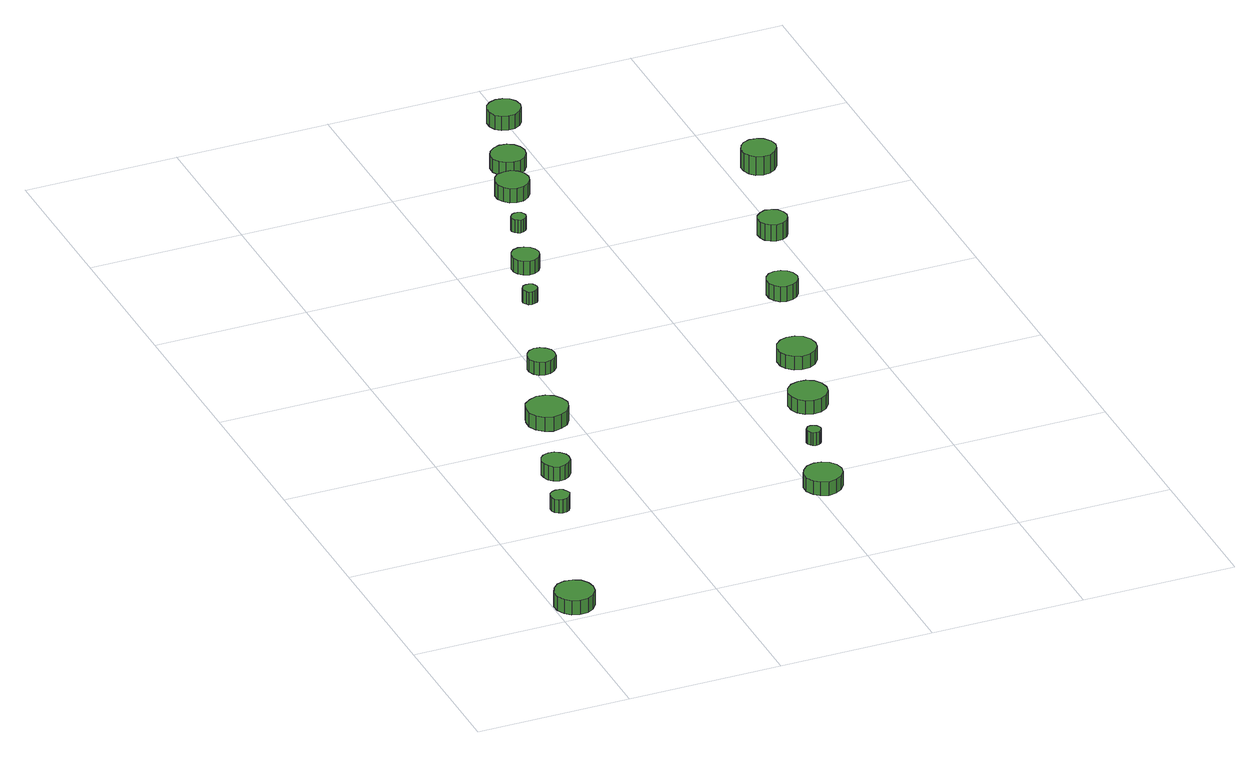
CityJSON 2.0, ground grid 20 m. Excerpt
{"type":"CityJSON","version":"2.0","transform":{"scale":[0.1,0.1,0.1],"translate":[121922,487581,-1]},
"CityObjects":{
"tree1":{"type":"SolitaryVegetationObject","attributes":{"function":"something"},"geometry":[{"type":"MultiSurface","lod":"1","boundaries":[[[0,1,2,3,4,5,6,7,8,9,10,11,12,13,14]],[[15,16,17,18,19,20,21,22,23,24,25,26,27,28,29]],[[0,29,28,1]],[[1,28,27,2]],[[2,27,26,3]],[[3,26,25,4]],[[4,25,24,5]],[[5,24,23,6]],[[6,23,22,7]],[[7,22,21,8]],[[8,21,20,9]],[[9,20,19,10]],[[10,19,18,11]],[[11,18,17,12]],[[12,17,16,13]],[[13,16,15,14]],[[14,15,29,0]]]}]},
"tree2":{"type":"SolitaryVegetationObject","attributes":{"function":"something"},"geometry":[{"type":"MultiSurface","lod":"1","boundaries":[[[30,31,32,33,34,35,36,37,38,39,40,41,42,43,44]],[[45,46,47,48,49,50,51,52,53,54,55,56,57,58,59]],[[30,59,58,31]],[[31,58,57,32]],[[32,57,56,33]],[[33,56,55,34]],[[34,55,54,35]],[[35,54,53,36]],[[36,53,52,37]],[[37,52,51,38]],[[38,51,50,39]],[[39,50,49,40]],[[40,49,48,41]],[[41,48,47,42]],[[42,47,46,43]],[[43,46,45,44]],[[44,45,59,30]]]}]},
"tree3":{"type":"SolitaryVegetationObject","attributes":{"function":"something"},"geometry":[{"type":"MultiSurface","lod":"1","boundaries":[[[60,61,62,63,64,65,66,67,68,69,70,71,72,73,74]],[[75,76,77,78,79,80,81,82,83,84,85,86,87,88,89]],[[60,89,88,61]],[[61,88,87,62]],[[62,87,86,63]],[[63,86,85,64]],[[64,85,84,65]],[[65,84,83,66]],[[66,83,82,67]],[[67,82,81,68]],[[68,81,80,69]],[[69,80,79,70]],[[70,79,78,71]],[[71,78,77,72]],[[72,77,76,73]],[[73,76,75,74]],[[74,75,89,60]]]}]},
"tree4":{"type":"SolitaryVegetationObject","attributes":{"function":"something"},"geometry":[{"type":"MultiSurface","lod":"1","boundaries":[[[90,91,92,93,94,95,96,97,98,99,100,101,102,103,104]],[[105,106,107,108,109,110,111,112,113,114,115,116,117,118,119]],[[90,119,118,91]],[[91,118,117,92]],[[92,117,116,93]],[[93,116,115,94]],[[94,115,114,95]],[[95,114,113,96]],[[96,113,112,97]],[[97,112,111,98]],[[98,111,110,99]],[[99,110,109,100]],[[100,109,108,101]],[[101,108,107,102]],[[102,107,106,103]],[[103,106,105,104]],[[104,105,119,90]]]}]},
"tree5":{"type":"SolitaryVegetationObject","attributes":{"function":"something"},"geometry":[{"type":"MultiSurface","lod":"1","boundaries":[[[120,121,122,123,124,125,126,127,128,129,130,131,132,133,134]],[[135,136,137,138,139,140,141,142,143,144,145,146,147,148,149]],[[120,149,148,121]],[[121,148,147,122]],[[122,147,146,123]],[[123,146,145,124]],[[124,145,144,125]],[[125,144,143,126]],[[126,143,142,127]],[[127,142,141,128]],[[128,141,140,129]],[[129,140,139,130]],[[130,139,138,131]],[[131,138,137,132]],[[132,137,136,133]],[[133,136,135,134]],[[134,135,149,120]]]}]},
"tree6":{"type":"SolitaryVegetationObject","attributes":{"function":"something"}},
"tree7":{"type":"SolitaryVegetationObject","attributes":{"function":"something"},"geometry":[{"type":"MultiSurface","lod":"1","boundaries":[[[150,151,152,153,154,155,156,157,158,159,160,161,162,163,164]],[[165,166,167,168,169,170,171,172,173,174,175,176,177,178,179]],[[150,179,178,151]],[[151,178,177,152]],[[152,177,176,153]],[[153,176,175,154]],[[154,175,174,155]],[[155,174,173,156]],[[156,173,172,157]],[[157,172,171,158]],[[158,171,170,159]],[[159,170,169,160]],[[160,169,168,161]],[[161,168,167,162]],[[162,167,166,163]],[[163,166,165,164]],[[164,165,179,150]]]}]},
"tree8":{"type":"SolitaryVegetationObject","attributes":{"function":"something"},"geometry":[{"type":"MultiSurface","lod":"1","boundaries":[[[180,181,182,183,184,185,186,187,188,189,190,191,192,193,194]],[[195,196,197,198,199,200,201,202,203,204,205,206,207,208,209]],[[180,209,208,181]],[[181,208,207,182]],[[182,207,206,183]],[[183,206,205,184]],[[184,205,204,185]],[[185,204,203,186]],[[186,203,202,187]],[[187,202,201,188]],[[188,201,200,189]],[[189,200,199,190]],[[190,199,198,191]],[[191,198,197,192]],[[192,197,196,193]],[[193,196,195,194]],[[194,195,209,180]]]}]},
"tree9":{"type":"SolitaryVegetationObject","attributes":{"function":"something"},"geometry":[{"type":"MultiSurface","lod":"1","boundaries":[[[210,211,212,213,214,215,216,217,218,219,220,221,222,223,224]],[[225,226,227,228,229,230,231,232,233,234,235,236,237,238,239]],[[210,239,238,211]],[[211,238,237,212]],[[212,237,236,213]],[[213,236,235,214]],[[214,235,234,215]],[[215,234,233,216]],[[216,233,232,217]],[[217,232,231,218]],[[218,231,230,219]],[[219,230,229,220]],[[220,229,228,221]],[[221,228,227,222]],[[222,227,226,223]],[[223,226,225,224]],[[224,225,239,210]]]}]},
"tree10":{"type":"SolitaryVegetationObject","attributes":{"function":"something"},"geometry":[{"type":"MultiSurface","lod":"1","boundaries":[[[240,241,242,243,244,245,246,247,248,249,250,251,252,253,254]],[[255,256,257,258,259,260,261,262,263,264,265,266,267,268,269]],[[240,269,268,241]],[[241,268,267,242]],[[242,267,266,243]],[[243,266,265,244]],[[244,265,264,245]],[[245,264,263,246]],[[246,263,262,247]],[[247,262,261,248]],[[248,261,260,249]],[[249,260,259,250]],[[250,259,258,251]],[[251,258,257,252]],[[252,257,256,253]],[[253,256,255,254]],[[254,255,269,240]]]}]},
"tree11":{"type":"SolitaryVegetationObject","attributes":{"function":"something"},"geometry":[{"type":"MultiSurface","lod":"1","boundaries":[[[270,271,272,273,274,275,276,277,278,279,280,281,282,283,284]],[[285,286,287,288,289,290,291,292,293,294,295,296,297,298,299]],[[270,299,298,271]],[[271,298,297,272]],[[272,297,296,273]],[[273,296,295,274]],[[274,295,294,275]],[[275,294,293,276]],[[276,293,292,277]],[[277,292,291,278]],[[278,291,290,279]],[[279,290,289,280]],[[280,289,288,281]],[[281,288,287,282]],[[282,287,286,283]],[[283,286,285,284]],[[284,285,299,270]]]}]},
"tree12":{"type":"SolitaryVegetationObject","attributes":{"function":"something"},"geometry":[{"type":"MultiSurface","lod":"1","boundaries":[[[300,301,302,303,304,305,306,307,308,309,310,311,312,313,314]],[[315,316,317,318,319,320,321,322,323,324,325,326,327,328,329]],[[300,329,328,301]],[[301,328,327,302]],[[302,327,326,303]],[[303,326,325,304]],[[304,325,324,305]],[[305,324,323,306]],[[306,323,322,307]],[[307,322,321,308]],[[308,321,320,309]],[[309,320,319,310]],[[310,319,318,311]],[[311,318,317,312]],[[312,317,316,313]],[[313,316,315,314]],[[314,315,329,300]]]}]},
"tree13":{"type":"SolitaryVegetationObject","attributes":{"function":"something"},"geometry":[{"type":"MultiSurface","lod":"1","boundaries":[[[330,331,332,333,334,335,336,337,338,339,340,341,342,343,344]],[[345,346,347,348,349,350,351,352,353,354,355,356,357,358,359]],[[330,359,358,331]],[[331,358,357,332]],[[332,357,356,333]],[[333,356,355,334]],[[334,355,354,335]],[[335,354,353,336]],[[336,353,352,337]],[[337,352,351,338]],[[338,351,350,339]],[[339,350,349,340]],[[340,349,348,341]],[[341,348,347,342]],[[342,347,346,343]],[[343,346,345,344]],[[344,345,359,330]]]}]},
"tree14":{"type":"SolitaryVegetationObject","attributes":{"function":"something"},"geometry":[{"type":"MultiSurface","lod":"1","boundaries":[[[360,361,362,363,364,365,366,367,368,369,370,371,372,373,374]],[[375,376,377,378,379,380,381,382,383,384,385,386,387,388,389]],[[360,389,388,361]],[[361,388,387,362]],[[362,387,386,363]],[[363,386,385,364]],[[364,385,384,365]],[[365,384,383,366]],[[366,383,382,367]],[[367,382,381,368]],[[368,381,380,369]],[[369,380,379,370]],[[370,379,378,371]],[[371,378,377,372]],[[372,377,376,373]],[[373,376,375,374]],[[374,375,389,360]]]}]},
"tree15":{"type":"SolitaryVegetationObject","attributes":{"function":"something"},"geometry":[{"type":"MultiSurface","lod":"1","boundaries":[[[390,391,392,393,394,395,396,397,398,399,400,401,402,403,404]],[[405,406,407,408,409,410,411,412,413,414,415,416,417,418,419]],[[390,419,418,391]],[[391,418,417,392]],[[392,417,416,393]],[[393,416,415,394]],[[394,415,414,395]],[[395,414,413,396]],[[396,413,412,397]],[[397,412,411,398]],[[398,411,410,399]],[[399,410,409,400]],[[400,409,408,401]],[[401,408,407,402]],[[402,407,406,403]],[[403,406,405,404]],[[404,405,419,390]]]}]},
"tree16":{"type":"SolitaryVegetationObject","attributes":{"function":"something"},"geometry":[{"type":"MultiSurface","lod":"1","boundaries":[[[420,421,422,423,424,425,426,427,428,429,430,431,432,433,434]],[[435,436,437,438,439,440,441,442,443,444,445,446,447,448,449]],[[420,449,448,421]],[[421,448,447,422]],[[422,447,446,423]],[[423,446,445,424]],[[424,445,444,425]],[[425,444,443,426]],[[426,443,442,427]],[[427,442,441,428]],[[428,441,440,429]],[[429,440,439,430]],[[430,439,438,431]],[[431,438,437,432]],[[432,437,436,433]],[[433,436,435,434]],[[434,435,449,420]]]}]},
"tree17":{"type":"SolitaryVegetationObject","attributes":{"function":"something"},"geometry":[{"type":"MultiSurface","lod":"1","boundaries":[[[450,451,452,453,454,455,456,457,458,459,460,461,462,463,464]],[[465,466,467,468,469,470,471,472,473,474,475,476,477,478,479]],[[450,479,478,451]],[[451,478,477,452]],[[452,477,476,453]],[[453,476,475,454]],[[454,475,474,455]],[[455,474,473,456]],[[456,473,472,457]],[[457,472,471,458]],[[458,471,470,459]],[[459,470,469,460]],[[460,469,468,461]],[[461,468,467,462]],[[462,467,466,463]],[[463,466,465,464]],[[464,465,479,450]]]}]},
"tree18":{"type":"SolitaryVegetationObject","attributes":{"function":"something"},"geometry":[{"type":"MultiSurface","lod":"1","boundaries":[[[480,481,482,483,484,485,486,487,488,489,490,491,492,493,494]],[[495,496,497,498,499,500,501,502,503,504,505,506,507,508,509]],[[480,509,508,481]],[[481,508,507,482]],[[482,507,506,483]],[[483,506,505,484]],[[484,505,504,485]],[[485,504,503,486]],[[486,503,502,487]],[[487,502,501,488]],[[488,501,500,489]],[[489,500,499,490]],[[490,499,498,491]],[[491,498,497,492]],[[492,497,496,493]],[[493,496,495,494]],[[494,495,509,480]]]}]},
"tree19":{"type":"SolitaryVegetationObject","attributes":{"function":"something"},"geometry":[{"type":"MultiSurface","lod":"1","boundaries":[[[510,511,512,513,514,515,516,517,518,519,520,521,522,523,524]],[[525,526,527,528,529,530,531,532,533,534,535,536,537,538,539]],[[510,539,538,511]],[[511,538,537,512]],[[512,537,536,513]],[[513,536,535,514]],[[514,535,534,515]],[[515,534,533,516]],[[516,533,532,517]],[[517,532,531,518]],[[518,531,530,519]],[[519,530,529,520]],[[520,529,528,521]],[[521,528,527,522]],[[522,527,526,523]],[[523,526,525,524]],[[524,525,539,510]]]}]}
},
"vertices":[
[52,33,26],[50,43,26],[44,52,26],[35,57,26],[24,58,26],[14,55,26],[7,48,26],[2,38,26],[2,28,26],[7,18,26],[14,11,26],[24,8,26],[35,9,26],[44,14,26],[50,23,26],[50,23,6],[44,14,6],[35,9,6],[24,8,6],[14,11,6],[7,18,6],[2,28,6],[2,38,6],[7,48,6],[14,55,6],[24,58,6],[35,57,6],[44,52,6],[50,43,6],[52,33,6],
[114,251,25],[112,256,25],[109,260,25],[105,262,25],[100,263,25],[95,261,25],[91,258,25],[89,253,25],[89,248,25],[91,243,25],[95,240,25],[100,238,25],[105,239,25],[109,241,25],[112,246,25],[112,246,6],[109,241,6],[105,239,6],[100,238,6],[95,240,6],[91,243,6],[89,248,6],[89,253,6],[91,258,6],[95,261,6],[100,263,6],[105,262,6],[109,260,6],[112,256,6],[114,251,6],
[146,328,26],[145,335,26],[140,341,26],[134,345,26],[126,346,26],[119,344,26],[114,339,26],[111,332,26],[111,325,26],[114,318,26],[119,313,26],[126,310,26],[134,311,26],[140,315,26],[145,321,26],[145,321,6],[140,315,6],[134,311,6],[126,310,6],[119,313,6],[114,318,6],[111,325,6],[111,332,6],[114,339,6],[119,344,6],[126,346,6],[134,345,6],[140,341,6],[145,335,6],[146,328,6],
[195,447,27],[192,458,27],[186,467,27],[176,472,27],[165,474,27],[155,470,27],[146,463,27],[142,453,27],[142,441,27],[146,431,27],[155,424,27],[165,420,27],[176,422,27],[186,427,27],[192,436,27],[192,436,7],[186,427,7],[176,422,7],[165,420,7],[155,424,7],[146,431,7],[142,441,7],[142,453,7],[146,463,7],[155,470,7],[165,474,7],[176,472,7],[186,467,7],[192,458,7],[195,447,7],
[228,565,25],[227,572,25],[222,578,25],[216,582,25],[208,583,25],[201,580,25],[196,575,25],[193,568,25],[193,561,25],[196,554,25],[201,549,25],[208,547,25],[216,548,25],[222,551,25],[227,557,25],[227,557,7],[222,551,7],[216,548,7],[208,547,7],[201,549,7],[196,554,7],[193,561,7],[193,568,7],[196,575,7],[201,580,7],[208,583,7],[216,582,7],[222,578,7],[227,572,7],[228,565,7],
[440,173,26],[438,183,26],[432,191,26],[423,196,26],[413,197,26],[403,194,26],[396,187,26],[391,178,26],[391,168,26],[396,158,26],[403,152,26],[413,148,26],[423,150,26],[432,155,26],[438,163,26],[438,163,7],[432,155,7],[423,150,7],[413,148,7],[403,152,7],[396,158,7],[391,168,7],[391,178,7],[396,187,7],[403,194,7],[413,197,7],[423,196,7],[432,191,7],[438,183,7],[440,173,7],
[270,717,25],[269,721,25],[267,724,25],[263,726,25],[259,726,25],[255,725,25],[253,722,25],[251,719,25],[251,715,25],[253,711,25],[255,708,25],[259,707,25],[263,708,25],[267,710,25],[269,713,25],[269,713,7],[267,710,7],[263,708,7],[259,707,7],[255,708,7],[253,711,7],[251,715,7],[251,719,7],[253,722,7],[255,725,7],[259,726,7],[263,726,7],[267,724,7],[269,721,7],[270,717,7],
[304,791,26],[302,798,26],[298,804,26],[291,808,26],[284,809,26],[277,807,26],[272,802,26],[269,795,26],[269,787,26],[272,781,26],[277,776,26],[284,773,26],[291,774,26],[298,778,26],[302,784,26],[302,784,7],[298,778,7],[291,774,7],[284,773,7],[277,776,7],[272,781,7],[269,787,7],[269,795,7],[272,802,7],[277,807,7],[284,809,7],[291,808,7],[298,804,7],[302,798,7],[304,791,7],
[455,273,25],[454,276,25],[452,279,25],[449,281,25],[445,282,25],[441,281,25],[439,278,25],[437,275,25],[437,271,25],[439,267,25],[441,265,25],[445,264,25],[449,264,25],[452,266,25],[454,269,25],[454,269,7],[452,266,7],[449,264,7],[445,264,7],[441,265,7],[439,267,7],[437,271,7],[437,275,7],[439,278,7],[441,281,7],[445,282,7],[449,281,7],[452,279,7],[454,276,7],[455,273,7],
[324,879,25],[323,883,25],[321,886,25],[317,888,25],[313,888,25],[310,887,25],[307,884,25],[305,881,25],[305,877,25],[307,873,25],[310,871,25],[313,869,25],[317,870,25],[321,872,25],[323,875,25],[323,875,7],[321,872,7],[317,870,7],[313,869,7],[310,871,7],[307,873,7],[305,877,7],[305,881,7],[307,884,7],[310,887,7],[313,888,7],[317,888,7],[321,886,7],[323,883,7],[324,879,7],
[499,358,26],[497,368,26],[491,377,26],[482,382,26],[472,383,26],[462,380,26],[454,373,26],[450,363,26],[450,353,26],[454,344,26],[462,337,26],[472,334,26],[482,335,26],[491,340,26],[497,348,26],[497,348,7],[491,340,7],[482,335,7],[472,334,7],[462,337,7],[454,344,7],[450,353,7],[450,363,7],[454,373,7],[462,380,7],[472,383,7],[482,382,7],[491,377,7],[497,368,7],[499,358,7],
[362,959,27],[360,968,27],[355,975,27],[347,980,27],[338,980,27],[329,978,27],[323,972,27],[319,963,27],[319,954,27],[323,946,27],[329,940,27],[338,937,27],[347,938,27],[355,943,27],[360,950,27],[360,950,7],[355,943,7],[347,938,7],[338,937,7],[329,940,7],[323,946,7],[319,954,7],[319,963,7],[323,972,7],[329,978,7],[338,980,7],[347,980,7],[355,975,7],[360,968,7],[362,959,7],
[528,460,26],[526,470,26],[520,479,26],[511,484,26],[500,485,26],[491,482,26],[483,475,26],[479,465,26],[479,455,26],[483,446,26],[491,439,26],[500,436,26],[511,437,26],[520,442,26],[526,450,26],[526,450,7],[520,442,7],[511,437,7],[500,436,7],[491,439,7],[483,446,7],[479,455,7],[479,465,7],[483,475,7],[491,482,7],[500,485,7],[511,484,7],[520,479,7],[526,470,7],[528,460,7],
[383,1020,26],[381,1029,26],[376,1036,26],[368,1041,26],[359,1042,26],[350,1039,26],[343,1033,26],[339,1025,26],[339,1015,26],[343,1007,26],[350,1001,26],[359,998,26],[368,999,26],[376,1003,26],[381,1011,26],[381,1011,7],[376,1003,7],[368,999,7],[359,998,7],[350,1001,7],[343,1007,7],[339,1015,7],[339,1025,7],[343,1033,7],[350,1039,7],[359,1042,7],[368,1041,7],[376,1036,7],[381,1029,7],[383,1020,7],
[569,612,28],[567,621,28],[562,627,28],[555,631,28],[547,632,28],[539,630,28],[533,624,28],[530,617,28],[530,608,28],[533,601,28],[539,595,28],[547,593,28],[555,594,28],[562,598,28],[567,604,28],[567,604,7],[562,598,7],[555,594,7],[547,593,7],[539,595,7],[533,601,7],[530,608,7],[530,617,7],[533,624,7],[539,630,7],[547,632,7],[555,631,7],[562,627,7],[567,621,7],[569,612,7],
[420,1121,27],[418,1130,27],[413,1137,27],[405,1141,27],[396,1142,27],[388,1139,27],[381,1133,27],[378,1125,27],[378,1116,27],[381,1108,27],[388,1102,27],[396,1100,27],[405,1100,27],[413,1105,27],[418,1112,27],[418,1112,7],[413,1105,7],[405,1100,7],[396,1100,7],[388,1102,7],[381,1108,7],[378,1116,7],[378,1125,7],[381,1133,7],[388,1139,7],[396,1142,7],[405,1141,7],[413,1137,7],[418,1130,7],[420,1121,7],
[613,748,30],[611,756,30],[607,762,30],[600,766,30],[592,767,30],[585,764,30],[579,759,30],[576,752,30],[576,744,30],[579,737,30],[585,732,30],[592,729,30],[600,730,30],[607,734,30],[611,740,30],[611,740,7],[607,734,7],[600,730,7],[592,729,7],[585,732,7],[579,737,7],[576,744,7],[576,752,7],[579,759,7],[585,764,7],[592,767,7],[600,766,7],[607,762,7],[611,756,7],[613,748,7],
[664,902,33],[662,911,33],[656,919,33],[648,923,33],[639,924,33],[630,921,33],[624,915,33],[620,907,33],[620,898,33],[624,889,33],[630,883,33],[639,880,33],[648,881,33],[656,886,33],[662,893,33],[662,893,7],[656,886,7],[648,881,7],[639,880,7],[630,883,7],[624,889,7],[620,898,7],[620,907,7],[624,915,7],[630,921,7],[639,924,7],[648,923,7],[656,919,7],[662,911,7],[664,902,7]
]}
